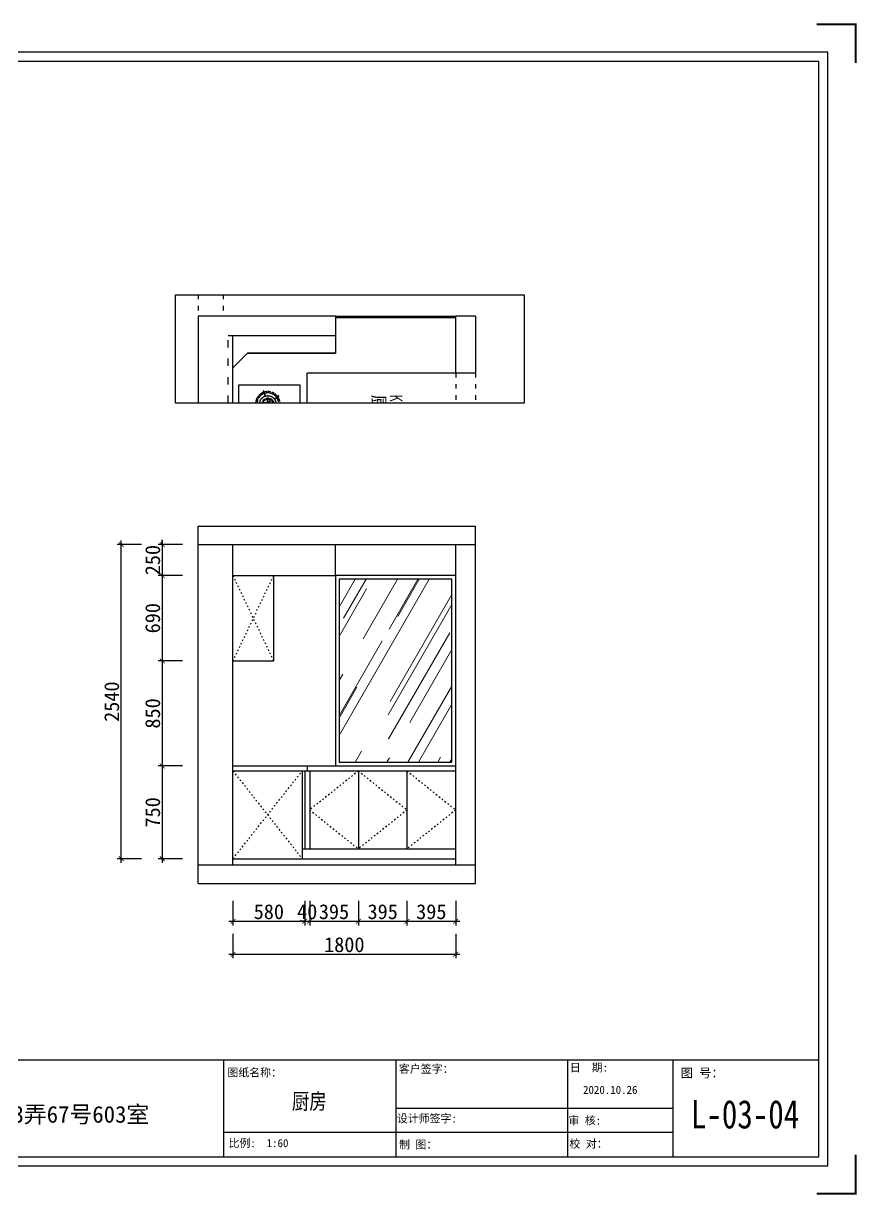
# Model space of a CAD drawing. Header units: millimetres. Extents: x -58733 to 427521, y -235734 to 553534.
# Drawn here: x 420787 to 427521, y -205710 to -196240 of the extents above; entities that cross this region are included whole.
import ezdxf
from ezdxf.xclip import XClip

# ---------------------------------------------------------------- set-up
doc = ezdxf.new("R2010")
doc.units = ezdxf.units.MM
doc.header["$XCLIPFRAME"] = 0
doc.linetypes.add('ACAD_ISO02W100', pattern=[15, 12, -3])
doc.linetypes.add('ACAD_ISO03W100', pattern=[30, 12, -18])
for name, color, linetype in [('00-墙体', 7, 'Continuous'), ('02-活动家具', 1, 'Continuous'), ('4平-文字', 7, 'Continuous'), ('4平-灶具', 7, 'Continuous'), ('ZL家具内框', 251, 'Continuous'), ('ZL家具外框', 1, 'Continuous'), ('图框', 251, 'Continuous'), ('目录文字', 8, 'Continuous'), ('门窗', 4, 'Continuous')]:
    doc.layers.add(name, color=color, linetype=linetype)
for name, color, linetype, lineweight in [('0－图框', 8, 'Continuous', 0), ('P★10 文字说明', 32, 'Continuous', 0), ('P－墙体', 255, 'Continuous', 15), ('墙体', 7, 'Continuous', 30)]:
    doc.layers.add(name, color=color, linetype=linetype, lineweight=lineweight)
doc.styles.add('-仿宋_GB2312', font='simsun.ttc', dxfattribs={"width": 0.8})
doc.styles.get("Standard").update_dxf_attribs({"font": 'simsun.ttc'})
doc.styles.add('YQ_DIM', font='SUPEROS.SHX', dxfattribs={"width": 0.8, "bigfont": 'HZDX.SHX'})
doc.styles.add('宋体', font='simsun.ttc', dxfattribs={"height": 120})
doc.styles.add('编号', font='ARCHSTYL.SHX', dxfattribs={"width": 0.8})
doc.styles.add('英文', font='simhei.ttf')
doc.styles.add('黑体', font='simhei.ttf')
doc.dimstyles.new('1', dxfattribs={"dimscale": 33, "dimtxt": 3, "dimasz": 1.2, "dimexe": 1, "dimexo": 1, "dimgap": 0.5, "dimtad": 1, "dimdec": 0, "dimrnd": 5, "dimdsep": 46, "dimtxsty": '宋体', "dimblk": 'ARCHTICK', "dimcen": 0.5, "dimdle": 1, "dimclrd": 251, "dimclre": 252, "dimclrt": 2, "dimadec": 0, "dimazin": 0, "dimtfac": 1, "dimtdec": 0, "dimtix": 1, "dimtmove": 2, "dimatfit": 3, "dimldrblk": 'DOT', "dimfxl": 5, "dimfxlon": 1, "dimlwd": -1, "dimlwe": -1, "dimarcsym": 0})

# ---------------------------------------------------------------- blocks, each defined once
blk = doc.blocks.new('A$C79D64CA1')
at = {"layer": '0－图框'}
blk.add_hatch(color=6, dxfattribs=at).paths.add_polyline_path([(378, 226.8), (283.5, 226.8), (283.5, 151.2), (94.5, 151.2), (94.5, 226.8), (0, 226.8), (189, 352.8)])
at = {"layer": '0－图框', "color": 6}
for p, q in [((189, 352.8), (0, 226.8)), ((378, 226.8), (189, 352.8)), ((94.5, 226.8), (0, 226.8)), ((378, 226.8), (283.5, 226.8))]:
    blk.add_line(p, q, dxfattribs=at)
blk.add_lwpolyline([(94.5, 226.8), (94.5, 151.2), (283.5, 151.2), (283.5, 226.8)], dxfattribs=at)
for points in [[(283.5, 119.7), (94.5, 119.7), (94.5, 69.3), (283.5, 69.3)], [(283.5, 37.8), (94.5, 37.8), (94.5, 0), (283.5, 0)]]:
    blk.add_lwpolyline(points, close=True, dxfattribs=at)
blk = doc.blocks.new('gsdfgfsdg')
at = {"layer": '0－图框', "color": 7, "xscale": -1, "rotation": 270}
blk.add_blockref('A$C79D64CA1', (-31077.4, -43831.1), dxfattribs=at)
at = {"layer": '0－图框', "color": 7, "insert": (-31177.8, -43655.7), "char_height": 125, "width": 1449.584, "attachment_point": 5, "rotation": 270}
blk.add_mtext('{\\fArial|b0|i0|c0|p32;Entrance}', dxfattribs=at)
blk = doc.blocks.new('G$CC743C0DE')
at = {"layer": '4平-灶具', "color": 1, "linetype": 'ACAD_ISO03W100'}
for centre, start, end in [((90, 320.8), 35.99932, 215.99932), ((217.3, 320.8), 323.99932, 143.99932), ((482.7, 320.8), 35.99932, 215.99932), ((610, 320.8), 323.99932, 143.99932), ((256.6, 199.7), 251.99932, 71.99932), ((443.4, 199.7), 107.99932, 287.99932), ((649.3, 199.7), 251.99932, 71.99932), ((153.7, 124.9), 179.99932, 359.99932), ((546.3, 124.9), 179.99932, 359.99932)]:
    blk.add_arc(centre, 1.65, start, end, dxfattribs=at)
at = {"layer": 'ZL家具内框', "linetype": 'ACAD_ISO02W100', "ltscale": 0.2}
for p, q in [((304.9, 423.7), (304.9, 426.7)), ((334.9, 395.2), (337.9, 395.2)), ((334.9, 392.2), (337.9, 392.2)), ((395.1, 423.7), (395.1, 426.7)), ((425.1, 395.2), (428.1, 395.2)), ((425.1, 392.2), (428.1, 392.2)), ((283.7, 372.4), (281.6, 370.3)), ((303.4, 363.7), (303.4, 360.7)), ((306.4, 363.7), (306.4, 360.7)), ((373.9, 372.4), (371.8, 370.3)), ((393.6, 363.7), (393.6, 360.7)), ((396.6, 363.7), (396.6, 360.7))]:
    blk.add_line(p, q, dxfattribs=at)
for centre, radius in [((153.7, 233.2), 47.3), ((153.7, 233.2), 38.5), ((153.7, 233.2), 16.5), ((546.3, 233.2), 47.3), ((546.3, 233.2), 38.5), ((546.3, 233.2), 16.5)]:
    blk.add_circle(centre, radius, dxfattribs=at)
for centre, radius, start, end in [((304.9, 393.7), 33, 2.60458, 89.99932), ((304.9, 393.7), 30, 2.86531, 89.99932), ((304.9, 393.7), 30, 272.86531, 357.13334), ((304.9, 393.7), 33, 272.60458, 357.39407), ((395.1, 393.7), 33, 2.60458, 89.99932), ((395.1, 393.7), 30, 2.86531, 89.99932), ((395.1, 393.7), 30, 272.86531, 357.13334), ((395.1, 393.7), 33, 272.60458, 357.39407), ((153.7, 233.2), 99, 126.9543, 197.04435), ((153.7, 233.2), 88, 127.07368, 196.92497), ((153.7, 233.2), 99, 54.9543, 125.04435), ((153.7, 233.2), 88, 55.07368, 124.92497), ((153.7, 233.2), 88, 343.07368, 52.92497), ((153.7, 233.2), 99, 342.9543, 53.04435), ((304.9, 393.7), 33, 224.99932, 267.39407), ((304.9, 393.7), 30, 224.99932, 267.13334), ((395.1, 393.7), 33, 224.99932, 267.39407), ((395.1, 393.7), 30, 224.99932, 267.13334), ((546.3, 233.2), 99, 126.9543, 197.04435), ((546.3, 233.2), 88, 127.07368, 196.92497), ((546.3, 233.2), 99, 54.9543, 125.04435), ((546.3, 233.2), 88, 55.07368, 124.92497), ((546.3, 233.2), 88, 343.07368, 52.92497), ((546.3, 233.2), 99, 342.9543, 53.04435), ((153.7, 233.2), 99, 198.9543, 269.04435), ((153.7, 233.2), 88, 199.07368, 268.92497), ((153.7, 233.2), 33, 146.47349, 179.99932), ((126.2, 233.2), 5.5, 179.99932, 359.99932), ((130.7, 248.3), 5.5, 326.47349, 146.47349), ((153.7, 233.2), 22, 146.47349, 179.99932), ((152, 205.7), 5.5, 86.47349, 266.47349), ((153.7, 233.2), 33, 266.47349, 299.99932), ((153.7, 233.2), 22, 266.47349, 299.99932), ((153.7, 233.2), 88, 271.07368, 340.92497), ((153.7, 233.2), 99, 270.9543, 341.04435), ((167.4, 257), 5.5, 59.99932, 239.99932), ((153.7, 233.2), 22, 26.47349, 59.99932), ((167.4, 209.3), 5.5, 299.99932, 119.99932), ((153.7, 233.2), 33, 26.47349, 59.99932), ((178.3, 245.4), 5.5, 206.47349, 26.47349), ((546.3, 233.2), 99, 198.9543, 269.04435), ((546.3, 233.2), 88, 199.07368, 268.92497), ((546.3, 233.2), 33, 146.47349, 179.99932), ((518.8, 233.2), 5.5, 179.99932, 359.99932), ((523.4, 248.3), 5.5, 326.47349, 146.47349), ((546.3, 233.2), 22, 146.47349, 179.99932), ((544.6, 205.7), 5.5, 86.47349, 266.47349), ((546.3, 233.2), 33, 266.47349, 299.99932), ((546.3, 233.2), 22, 266.47349, 299.99932), ((546.3, 233.2), 88, 271.07368, 340.92497), ((546.3, 233.2), 99, 270.9543, 341.04435), ((560.1, 257), 5.5, 59.99932, 239.99932), ((546.3, 233.2), 22, 26.47349, 59.99932), ((560.1, 209.3), 5.5, 299.99932, 119.99932), ((546.3, 233.2), 33, 26.47349, 59.99932), ((570.9, 245.4), 5.5, 206.47349, 26.47349)]:
    blk.add_arc(centre, radius, start, end, dxfattribs=at)
at = {"layer": 'ZL家具外框'}
for p, q in [((301.9, 376.4), (301.9, 410.9)), ((307.9, 376.4), (307.9, 410.9)), ((392.1, 376.4), (392.1, 410.9)), ((398.1, 376.4), (398.1, 410.9)), ((112.6, 286.9), (88.7, 319.8)), ((115.2, 288.9), (91.4, 321.7)), ((192.1, 288.9), (216, 321.7)), ((194.8, 286.9), (218.6, 319.8)), ((505.2, 286.9), (481.4, 319.8)), ((507.9, 288.9), (484, 321.7)), ((584.8, 288.9), (608.6, 321.7)), ((587.4, 286.9), (611.3, 319.8)), ((88.8, 213.8), (50.2, 201.3)), ((89.8, 210.7), (51.2, 198.1)), ((217.5, 210.7), (256.1, 198.1)), ((218.5, 213.8), (257.2, 201.3)), ((481.5, 213.8), (442.8, 201.3)), ((482.5, 210.7), (443.9, 198.1)), ((610.2, 210.7), (648.8, 198.1)), ((611.2, 213.8), (649.8, 201.3)), ((152, 165.5), (152, 124.9)), ((155.3, 165.5), (155.3, 124.9)), ((544.7, 165.5), (544.7, 124.9)), ((548, 165.5), (548, 124.9))]:
    blk.add_line(p, q, dxfattribs=at)
blk.add_lwpolyline([(0, 491.7), (700, 491.7), (700, 0), (0, 0)], close=True, dxfattribs=at)
for centre, radius in [((304.9, 393.7), 20), ((395.1, 393.7), 20), ((153.7, 233.2), 66), ((546.3, 233.2), 66)]:
    blk.add_circle(centre, radius, dxfattribs=at)
for centre, radius, start, end in [((304.9, 393.7), 18, 99.59339, 260.40526), ((304.9, 410.6), 3.01, 355.12371, 184.87494), ((304.9, 393.7), 18, 279.59339, 80.40526), ((395.1, 393.7), 18, 99.59339, 260.40526), ((395.1, 410.6), 3.01, 355.12371, 184.87494), ((395.1, 393.7), 18, 279.59339, 80.40526), ((113.9, 287.9), 1.65, 215.99932, 35.99932), ((193.4, 287.9), 1.65, 143.99932, 323.99932), ((304.9, 376.7), 3.01, 175.12371, 4.87494), ((395.1, 376.7), 3.01, 175.12371, 4.87494), ((506.6, 287.9), 1.65, 215.99932, 35.99932), ((586.1, 287.9), 1.65, 143.99932, 323.99932), ((50.7, 199.7), 1.65, 107.99932, 287.99932), ((89.3, 212.2), 1.65, 287.99932, 107.99932), ((218, 212.2), 1.65, 71.99932, 251.99932), ((482, 212.2), 1.65, 287.99932, 107.99932), ((610.7, 212.2), 1.65, 71.99932, 251.99932), ((153.7, 165.5), 1.65, 359.99932, 179.99932), ((546.3, 165.5), 1.65, 359.99932, 179.99932)]:
    blk.add_arc(centre, radius, start, end, dxfattribs=at)
blk = doc.blocks.new('家具布置图')
for p, q in [((166684.7, -199600.6), (167144.7, -199600.6)), ((166684.7, -199600.6), (166684.7, -199760.6)), ((167144.7, -199600.6), (167144.7, -199760.6)), ((167144.7, -199760.6), (166684.7, -199760.6)), ((166684.7, -200733), (166684.7, -201840.6)), ((166684.7, -200733), (166984.7, -200733)), ((166844.7, -200733), (166844.7, -201560.6)), ((166984.7, -200733), (166984.7, -201443)), ((166984.7, -201443), (166984.7, -200733)), ((166984.7, -201443), (167102.3, -201560.6)), ((168634.7, -201560.6), (166844.7, -201560.6)), ((168634.7, -201560.6), (167102.3, -201560.6)), ((166684.7, -201840.6), (168914.7, -201840.6))]:
    blk.add_line(p, q)
at = {"layer": '00-墙体', "color": 8, "linetype": 'ACAD_ISO03W100', "ltscale": 5}
for p in [(166844.7, -201560.6), (168634.7, -201600.6)]:
    blk.add_line(p, (166844.7, -201600.6), dxfattribs=at)
at = {"layer": '02-活动家具', "color": 8, "linetype": 'ACAD_ISO03W100', "ltscale": 3}
for p, q in [((167144.7, -199600.6), (168634.7, -199600.6)), ((167144.7, -199760.6), (168634.7, -199760.6)), ((165754.7, -201640.6), (166684.7, -201640.6)), ((165754.7, -201840.6), (166684.7, -201840.6))]:
    blk.add_line(p, q, dxfattribs=at)
at = {"layer": '02-活动家具'}
for p, q in [((166684.7, -200733), (166684.7, -199760.6)), ((166694.7, -200733), (166694.7, -199760.6)), ((167144.7, -199760.6), (167144.7, -200960.6)), ((168034.7, -200960.6), (167144.7, -200960.6))]:
    blk.add_line(p, q, dxfattribs=at)
at = {"layer": '4平-文字', "color": 0}
blk.add_blockref('G$CC743C0DE', (167239.7, -201512.3), dxfattribs=at)
at = {"layer": 'P－墙体', "rotation": 90}
blk.add_blockref('gsdfgfsdg', (122554.5, -171214.5), dxfattribs=at)
at = {"layer": 'P★10 文字说明', "insert": (167319.9, -200188.5), "char_height": 105, "attachment_point": 1, "line_spacing_factor": 0.8, "style": '编号'}
blk.add_mtext('KITCHEN\\P{\\Fￎￄￗￖ;\\W1.0000;厨房}', dxfattribs=at)
blk = doc.blocks.new('图框1比60')
h = blk.add_hatch(color=8)
edge = h.paths.add_edge_path()
edge.add_ellipse((163710, 45505), major_axis=(-0.2, 29.4), ratio=1, start_angle=269.6878, end_angle=449.6878)
edge.add_ellipse((163710, 45505), major_axis=(-0.2, 29.4), ratio=1, start_angle=89.5622, end_angle=269.5622)
edge = h.paths.add_edge_path(flags=16)
edge.add_ellipse((163710, 45505), major_axis=(0, 24.9), ratio=1, start_angle=269.966, end_angle=449.966)
edge.add_ellipse((163710, 45505), major_axis=(0, 24.9), ratio=1, start_angle=89.8872, end_angle=269.8872)
h = blk.add_hatch(color=8)
h.paths.add_polyline_path([(162213, 45056), (162434, 45236), (162401, 45277), (162213, 45124), (162025, 45277), (161992, 45236)])
h.paths.add_polyline_path([(162213, 44882), (162401, 44729), (162434, 44770), (162213, 44950), (161992, 44770), (162025, 44729)])
h = blk.add_hatch(color=8)
h.paths.add_polyline_path([(162044, 45193), (161992, 45236), (161992, 44770), (162044, 44813)])
h.paths.add_polyline_path([(162434, 45236), (162381, 45193), (162381, 44813), (162434, 44770)])
blk.add_hatch(color=8).paths.add_polyline_path([(162610, 45245), (162610, 45227), (166263, 45227), (166263, 45245)])
at = {"layer": '目录文字'}
h = blk.add_hatch(color=8, dxfattribs=at)
edge = h.paths.add_edge_path()
edge.add_ellipse((163710, 45505), major_axis=(-0.2, 29.4), ratio=1, start_angle=89.5622, end_angle=269.5622)
edge.add_ellipse((163710, 45505), major_axis=(-0.2, 29.4), ratio=1, start_angle=269.6621, end_angle=449.6621)
edge = h.paths.add_edge_path(flags=16)
edge.add_ellipse((163710, 45505), major_axis=(0, 24.9), ratio=1, start_angle=90.0288, end_angle=270.0288, ccw=False)
edge.add_ellipse((163710, 45505), major_axis=(0, 24.9), ratio=1, start_angle=-89.8872, end_angle=90.1128, ccw=False)
h.paths.add_polyline_path([(163689, 45539), (163733, 45539), (163733, 45472), (163689, 45472)], flags=9)
at = {"color": 8}
for p, q in [((176692, 45797), (176692, 44297)), ((161992, 45236), (162025, 45277)), ((161992, 45236), (161992, 44770)), ((161992, 45236), (162213, 45056)), ((162025, 45277), (162213, 45124)), ((162044, 45193), (162044, 44813)), ((162213, 45124), (162401, 45277)), ((162213, 45056), (162434, 45236)), ((162381, 45193), (162381, 44813)), ((162401, 45277), (162434, 45236)), ((162434, 45236), (162434, 44770)), ((166263, 45245), (162610, 45245)), ((166263, 45227), (162610, 45227)), ((166263, 45227), (166263, 45245)), ((161992, 44770), (162213, 44950)), ((162213, 44950), (162434, 44770)), ((161992, 44770), (162025, 44729)), ((162025, 44729), (162213, 44882)), ((162213, 44882), (162401, 44729)), ((162401, 44729), (162434, 44770))]:
    blk.add_line(p, q, dxfattribs=at)
blk.add_ellipse((163710, 45505, 0), major_axis=(0.1, 29.4), ratio=1, start_param=1.575118209033049, end_param=7.858303516212636, dxfattribs=at)
at = {"layer": '图框', "color": 121}
for p, q in [((161670, 61389), (161670, 44157)), ((186038, 61389), (161670, 61389)), ((186038, 44157), (186038, 61389)), ((161670, 44157), (186038, 44157))]:
    blk.add_line(p, q, dxfattribs=at)
at = {"layer": '图框', "color": 8}
for p, q in [((161809, 61249), (161809, 44297)), ((161809, 61249), (161809, 45797)), ((161809, 61249), (185898, 61249)), ((185898, 44297), (185898, 61249)), ((185898, 45797), (185898, 61249)), ((161809, 45797), (185898, 45797)), ((161809, 45797), (185898, 45797)), ((166465, 45797), (166465, 44297)), ((167511, 45797), (167511, 45305)), ((170675, 45797), (170675, 44297)), ((176692, 45797), (176692, 44297)), ((179360, 44297), (179360, 45797)), ((182010, 45797), (182010, 44297)), ((183644, 44297), (183644, 45797)), ((170675, 45305), (166465, 45305)), ((182010, 45047), (179360, 45047)), ((183644, 45047), (182010, 45047)), ((179360, 44672), (176692, 44672)), ((182010, 44672), (179360, 44672)), ((183644, 44672), (182010, 44672)), ((161809, 44297), (185898, 44297))]:
    blk.add_line(p, q, dxfattribs=at)
at = {"layer": '图框', "color": 121, "const_width": 28.3}
for points in [[(161841, 61818), (161241, 61818), (161241, 61217)], [(185866, 61818), (186467, 61818), (186467, 61217)], [(161841, 43728), (161241, 43728), (161241, 44329)], [(185866, 43728), (186467, 43728), (186467, 44329)]]:
    blk.add_lwpolyline(points, dxfattribs=at)
at = {"layer": '目录文字', "color": 8}
blk.add_line((162610, 45245), (162610, 45227), dxfattribs=at)
blk.add_ellipse((163710, 45505, 0), major_axis=(0.4, 24.9), ratio=1, start_param=1.571448490114663, end_param=7.854633797294249, dxfattribs=at)
for s, height, style, width, p in [('资质证书', 123.8, '宋体', 0.999898, (166569, 45595)), ('图纸名称：', 123.3, '黑体', 0.999898, (176753, 45540)), ('客户签字：', 123.8, '宋体', 0.999898, (179405, 45596)), ('日  期:', 123.8, '宋体', 0.999898, (182048, 45618)), ('图 号：', 139.1, '宋体', 0.999898, (183761, 45526)), ('易路I荣昕', 164.1, '黑体', 0.999898, (162621, 45292)), ('R', 44.9, 'YQ_DIM', 0.8, (163698, 45483, 0)), ('编    号：', 123.8, '宋体', 0.999898, (166569, 45359)), ('项目名称:', 123.3, '黑体', 0.999898, (170866, 45468)), ('SHANGHAI RONGXIN JIANZHU ZHUANGSHI SHEJI GONGCHENG CO.,LTD', 61.54, '英文', 0.999898, (163713, 45273)), ('2020.10.26', 123.8, '宋体', 0.999898, (182251, 45272)), ('ADD：沪太路2899弄36号', 111.72, '英文', 0.999898, (162644, 45007)), ('1. 本设计之知识产权属上海易路荣昕建筑装饰设计工', 92.51, '黑体', 0.999898, (167491, 45076)), ('台儿庄路363弄67号603室', 258.72, '宋体', 0.999898, (171666, 44826)), ('TEL:56775390', 111.72, '英文', 0.999898, (162641, 44867)), ('www.w5258.com', 111.72, '英文', 0.999898, (163695, 44867)), ('程有限公司任何复印或使用，均需获得书面授权。', 92.51, '黑体', 0.999898, (167498, 44904)), ('设计师签字:', 123.8, '宋体', 0.999898, (179372, 44829)), ('审 核:', 123.8, '宋体', 0.999898, (182025, 44798)), ('FAX:66301538', 111.72, '英文', 0.999898, (162642, 44721)), ('root@w5258.com rxw5258@yahoo.com.cn', 111.72, '英文', 0.999898, (163600, 44737)), ('备    注：', 123.8, '宋体', 0.999898, (166569, 44788)), ('2. 切勿以此度量此图，一切应依图内数字所示为准。', 92.51, '黑体', 0.999898, (167500, 44693)), ('比例:  1:60', 123.8, '宋体', 0.999898, (176769, 44448)), ('校 对：', 123.8, '宋体', 0.999898, (182041, 44438)), ('3. 所有在图纸上表示的尺寸,须在现场复核和修正。', 92.51, '黑体', 0.999898, (167500, 44438)), ('制 图：', 123.8, '宋体', 0.999898, (179407, 44425))]:
    blk.add_text(s, height=height, dxfattribs=dict(at, style=style, width=width)).set_placement(p)
at = {"layer": '目录文字', "width": 1}
blk.add_text('JZ-3101080001', height=157.18, dxfattribs=at).set_placement((167687, 45465))
blk = doc.blocks.new('_ArchTick')
at = {"color": 0, "linetype": 'ByBlock', "const_width": 0.15}
blk.add_lwpolyline([(-0.5, -0.5), (0.5, 0.5)], dxfattribs=at)
blk = doc.blocks.new('*D1356')
at = {"color": 252}
for p, q in [((422074, -200454.5), (421876, -200454.5)), ((422074, -200704.5), (421876, -200704.5))]:
    blk.add_line(p, q, dxfattribs=at)
at = {"color": 251}
for p, q in [((421909, -200454.5), (421909, -200414.9)), ((421909, -200421.5), (421909, -200737.5)), ((421909, -200704.5), (421909, -200744.1))]:
    blk.add_line(p, q, dxfattribs=at)
at = {"layer": 'Defpoints', "color": 0}
for p in [(422480.7, -200454.5), (421909, -200704.5), (422480.7, -200704.5)]:
    blk.add_point(p, dxfattribs=at)
at = {"color": 251, "linetype": 'ByBlock', "xscale": 39.6, "yscale": 39.6, "zscale": 39.6}
for p, rotation in [((421909, -200454.5), 270), ((421909, -200704.5), 90)]:
    blk.add_blockref('_ArchTick', p, dxfattribs=dict(at, rotation=rotation))
at = {"color": 2, "insert": (421832.5, -200579.5), "char_height": 120, "attachment_point": 5, "rotation": 90, "style": '宋体'}
blk.add_mtext('250', dxfattribs=at)
blk = doc.blocks.new('_Dot')
at = {"color": 0, "linetype": 'ByBlock', "lineweight": -2}
blk.add_line((-0.5, 0), (-1, 0), dxfattribs=at)
at = {"color": 0, "linetype": 'ByBlock', "const_width": 0.5}
blk.add_lwpolyline([(-0.25, 0, 1), (0.25, 0, 1)], format="xyb", close=True, dxfattribs=at)
blk = doc.blocks.new('*D1357')
at = {"color": 251}
blk.add_line((421909, -200671.5), (421909, -201427.5), dxfattribs=at)
at = {"color": 252}
for p, q in [((422074, -200704.5), (421876, -200704.5)), ((422074, -201394.5), (421876, -201394.5))]:
    blk.add_line(p, q, dxfattribs=at)
at = {"layer": 'Defpoints', "color": 0}
for p in [(422480.7, -200704.5), (421909, -201394.5), (422480.7, -201394.5)]:
    blk.add_point(p, dxfattribs=at)
at = {"color": 251, "linetype": 'ByBlock', "xscale": 39.6, "yscale": 39.6, "zscale": 39.6}
for p, rotation in [((421909, -200704.5), 90), ((421909, -201394.5), 270)]:
    blk.add_blockref('_ArchTick', p, dxfattribs=dict(at, rotation=rotation))
at = {"color": 2, "insert": (421832.5, -201049.5), "char_height": 120, "attachment_point": 5, "rotation": 90, "style": '宋体'}
blk.add_mtext('690', dxfattribs=at)
blk = doc.blocks.new('*D1358')
at = {"color": 252}
for p, q in [((422074, -201394.5), (421876, -201394.5)), ((422074, -202244.5), (421876, -202244.5))]:
    blk.add_line(p, q, dxfattribs=at)
at = {"color": 251}
blk.add_line((421909, -201361.5), (421909, -202277.5), dxfattribs=at)
at = {"layer": 'Defpoints', "color": 0}
for p in [(422480.7, -201394.5), (421909, -202244.5), (422480.7, -202244.5)]:
    blk.add_point(p, dxfattribs=at)
at = {"color": 251, "linetype": 'ByBlock', "xscale": 39.6, "yscale": 39.6, "zscale": 39.6}
for p, rotation in [((421909, -201394.5), 90), ((421909, -202244.5), 270)]:
    blk.add_blockref('_ArchTick', p, dxfattribs=dict(at, rotation=rotation))
at = {"color": 2, "insert": (421832.5, -201819.5), "char_height": 120, "attachment_point": 5, "rotation": 90, "style": '宋体'}
blk.add_mtext('850', dxfattribs=at)
blk = doc.blocks.new('*D1359')
at = {"color": 252}
for p, q in [((422074, -202244.5), (421876, -202244.5)), ((422074, -202994.5), (421876, -202994.5))]:
    blk.add_line(p, q, dxfattribs=at)
at = {"color": 251}
blk.add_line((421909, -202211.5), (421909, -203027.5), dxfattribs=at)
at = {"layer": 'Defpoints', "color": 0}
for p in [(422480.7, -202244.5), (421909, -202994.5), (422480.7, -202994.5)]:
    blk.add_point(p, dxfattribs=at)
at = {"color": 251, "linetype": 'ByBlock', "xscale": 39.6, "yscale": 39.6, "zscale": 39.6}
for p, rotation in [((421909, -202244.5), 90), ((421909, -202994.5), 270)]:
    blk.add_blockref('_ArchTick', p, dxfattribs=dict(at, rotation=rotation))
at = {"color": 2, "insert": (421832.5, -202619.5), "char_height": 120, "attachment_point": 5, "rotation": 90, "style": '宋体'}
blk.add_mtext('750', dxfattribs=at)
blk = doc.blocks.new('*D1360')
at = {"color": 252}
for p, q in [((421742.7, -200454.5), (421544.7, -200454.5)), ((421742.7, -202994.5), (421544.7, -202994.5))]:
    blk.add_line(p, q, dxfattribs=at)
at = {"color": 251}
blk.add_line((421577.7, -203027.5), (421577.7, -200421.5), dxfattribs=at)
at = {"layer": 'Defpoints', "color": 0}
for p in [(421577.7, -200454.5), (422480.7, -200454.5), (422480.7, -202994.5)]:
    blk.add_point(p, dxfattribs=at)
at = {"color": 251, "linetype": 'ByBlock', "xscale": 39.6, "yscale": 39.6, "zscale": 39.6}
for p, rotation in [((421577.7, -200454.5), 90), ((421577.7, -202994.5), 270)]:
    blk.add_blockref('_ArchTick', p, dxfattribs=dict(at, rotation=rotation))
at = {"color": 2, "insert": (421501.2, -201724.5), "char_height": 120, "attachment_point": 5, "rotation": 90, "style": '宋体'}
blk.add_mtext('2540', dxfattribs=at)
blk = doc.blocks.new('*D1361')
at = {"color": 252}
for p, q in [((422480.7, -203335.1), (422480.7, -203533.1)), ((423060.7, -203335.1), (423060.7, -203533.1))]:
    blk.add_line(p, q, dxfattribs=at)
at = {"color": 251}
blk.add_line((422447.7, -203500.1), (423093.7, -203500.1), dxfattribs=at)
at = {"layer": 'Defpoints', "color": 0}
for p in [(423060.7, -202914.5), (422480.7, -202994.5), (423060.7, -203500.1)]:
    blk.add_point(p, dxfattribs=at)
at = {"color": 251, "linetype": 'ByBlock', "xscale": 39.6, "yscale": 39.6, "zscale": 39.6, "rotation": 180}
blk.add_blockref('_ArchTick', (422480.7, -203500.1), dxfattribs=at)
at = {"color": 251, "linetype": 'ByBlock', "xscale": 39.6, "yscale": 39.6, "zscale": 39.6}
blk.add_blockref('_ArchTick', (423060.7, -203500.1), dxfattribs=at)
at = {"color": 2, "insert": (422770.7, -203423.6), "char_height": 120, "attachment_point": 5, "style": '宋体'}
blk.add_mtext('580', dxfattribs=at)
blk = doc.blocks.new('*D1362')
at = {"color": 252}
for p, q in [((423060.7, -203335.1), (423060.7, -203533.1)), ((423100.7, -203335.1), (423100.7, -203533.1))]:
    blk.add_line(p, q, dxfattribs=at)
at = {"color": 251}
for p, q in [((423060.7, -203500.1), (423021.1, -203500.1)), ((423027.7, -203500.1), (423133.7, -203500.1)), ((423100.7, -203500.1), (423140.3, -203500.1))]:
    blk.add_line(p, q, dxfattribs=at)
at = {"layer": 'Defpoints', "color": 0}
for p in [(423060.7, -202914.5), (423100.7, -202914.5), (423100.7, -203500.1)]:
    blk.add_point(p, dxfattribs=at)
at = {"color": 251, "linetype": 'ByBlock', "xscale": 39.6, "yscale": 39.6, "zscale": 39.6}
blk.add_blockref('_ArchTick', (423060.7, -203500.1), dxfattribs=at)
at = {"color": 251, "linetype": 'ByBlock', "xscale": 39.6, "yscale": 39.6, "zscale": 39.6, "rotation": 180}
blk.add_blockref('_ArchTick', (423100.7, -203500.1), dxfattribs=at)
at = {"color": 2, "insert": (423080.7, -203423.6), "char_height": 120, "attachment_point": 5, "style": '宋体'}
blk.add_mtext('40', dxfattribs=at)
blk = doc.blocks.new('*D1363')
at = {"color": 252}
for p, q in [((423100.7, -203335.1), (423100.7, -203533.1)), ((423494, -203335.1), (423494, -203533.1))]:
    blk.add_line(p, q, dxfattribs=at)
at = {"color": 251}
blk.add_line((423067.7, -203500.1), (423527, -203500.1), dxfattribs=at)
at = {"layer": 'Defpoints', "color": 0}
for p in [(423494, -202840.2), (423100.7, -202914.5), (423494, -203500.1)]:
    blk.add_point(p, dxfattribs=at)
at = {"color": 251, "linetype": 'ByBlock', "xscale": 39.6, "yscale": 39.6, "zscale": 39.6, "rotation": 180}
blk.add_blockref('_ArchTick', (423100.7, -203500.1), dxfattribs=at)
at = {"color": 251, "linetype": 'ByBlock', "xscale": 39.6, "yscale": 39.6, "zscale": 39.6}
blk.add_blockref('_ArchTick', (423494, -203500.1), dxfattribs=at)
at = {"color": 2, "insert": (423297.3, -203423.6), "char_height": 120, "attachment_point": 5, "style": '宋体'}
blk.add_mtext('395', dxfattribs=at)
blk = doc.blocks.new('*D1364')
at = {"color": 252}
for p, q in [((423494, -203335.1), (423494, -203533.1)), ((423887.3, -203335.1), (423887.3, -203533.1))]:
    blk.add_line(p, q, dxfattribs=at)
at = {"color": 251}
blk.add_line((423461, -203500.1), (423920.3, -203500.1), dxfattribs=at)
at = {"layer": 'Defpoints', "color": 0}
for p in [(423494, -202840.2), (423887.3, -202814.5), (423887.3, -203500.1)]:
    blk.add_point(p, dxfattribs=at)
at = {"color": 251, "linetype": 'ByBlock', "xscale": 39.6, "yscale": 39.6, "zscale": 39.6, "rotation": 180}
blk.add_blockref('_ArchTick', (423494, -203500.1), dxfattribs=at)
at = {"color": 251, "linetype": 'ByBlock', "xscale": 39.6, "yscale": 39.6, "zscale": 39.6}
blk.add_blockref('_ArchTick', (423887.3, -203500.1), dxfattribs=at)
at = {"color": 2, "insert": (423690.7, -203423.6), "char_height": 120, "attachment_point": 5, "style": '宋体'}
blk.add_mtext('395', dxfattribs=at)
blk = doc.blocks.new('*D1365')
at = {"color": 252}
for p, q in [((423887.3, -203335.1), (423887.3, -203533.1)), ((424280.7, -203335.1), (424280.7, -203533.1))]:
    blk.add_line(p, q, dxfattribs=at)
at = {"color": 251}
blk.add_line((423854.3, -203500.1), (424313.7, -203500.1), dxfattribs=at)
at = {"layer": 'Defpoints', "color": 0}
for p in [(423887.3, -202814.5), (424280.7, -202814.5), (424280.7, -203500.1)]:
    blk.add_point(p, dxfattribs=at)
at = {"color": 251, "linetype": 'ByBlock', "xscale": 39.6, "yscale": 39.6, "zscale": 39.6, "rotation": 180}
blk.add_blockref('_ArchTick', (423887.3, -203500.1), dxfattribs=at)
at = {"color": 251, "linetype": 'ByBlock', "xscale": 39.6, "yscale": 39.6, "zscale": 39.6}
blk.add_blockref('_ArchTick', (424280.7, -203500.1), dxfattribs=at)
at = {"color": 2, "insert": (424084, -203423.6), "char_height": 120, "attachment_point": 5, "style": '宋体'}
blk.add_mtext('395', dxfattribs=at)
blk = doc.blocks.new('*D1366')
at = {"color": 252}
for p, q in [((422480.7, -203601.7), (422480.7, -203799.7)), ((424280.7, -203601.7), (424280.7, -203799.7))]:
    blk.add_line(p, q, dxfattribs=at)
at = {"color": 251}
blk.add_line((422447.7, -203766.7), (424313.7, -203766.7), dxfattribs=at)
at = {"layer": 'Defpoints', "color": 0}
for p in [(422480.7, -202888.1), (424280.7, -202888.1), (424280.7, -203766.7)]:
    blk.add_point(p, dxfattribs=at)
at = {"color": 251, "linetype": 'ByBlock', "xscale": 39.6, "yscale": 39.6, "zscale": 39.6, "rotation": 180}
blk.add_blockref('_ArchTick', (422480.7, -203766.7), dxfattribs=at)
at = {"color": 251, "linetype": 'ByBlock', "xscale": 39.6, "yscale": 39.6, "zscale": 39.6}
blk.add_blockref('_ArchTick', (424280.7, -203766.7), dxfattribs=at)
at = {"color": 2, "insert": (423380.7, -203690.2), "char_height": 120, "attachment_point": 5, "style": '宋体'}
blk.add_mtext('1800', dxfattribs=at)

msp = doc.modelspace()

# ---------------------------------------------------------------- hatches: boundary and pattern name
at = {"layer": '门窗', "lineweight": 5, "ltscale": 0.8}
h = msp.add_hatch(dxfattribs=at)
h.set_pattern_fill('AR-RROOF', color=251, scale=13, angle=60, style=0)
h.set_pattern_definition([(60, (404248.34, -183411.26), (77.2584, 794.2155), [4953, -660.4, 1651, -330.2]), (60, (404324.94, -182948.4), (-545.429, -66.3786), [990.6, -108.966, 1981.2, -247.65]), (60, (404087.82, -183127.95), (666.9257, 1597.6173), [2641.6, -462.28, 1320.8, -330.2])])
h.paths.add_polyline_path([(424250.7, -200734.8), (423338.2, -200734.8), (423338.2, -201394.5), (423338.2, -202214.5), (424250.7, -202214.5)])

# ---------------------------------------------------------------- linework, layer by layer
for p, q in [((422200.7, -203194.5), (422200.7, -200304.5)), ((422200.7, -200304.5), (424440.7, -200304.5)), ((424440.7, -203194.5), (424440.7, -200304.5)), ((422200.7, -200454.5), (424440.7, -200454.5)), ((422480.7, -203044.5), (422480.7, -200454.5)), ((423308.2, -200704.5), (423308.2, -200454.5)), ((424280.7, -203044.5), (424280.7, -200454.5)), ((422200.7, -203044.5), (424440.7, -203044.5)), ((422480.7, -202994.5), (424280.7, -202994.5)), ((422200.7, -203194.5), (424440.7, -203194.5))]:
    msp.add_line(p, q)
at = {"color": 1}
for p, q in [((422480.7, -200704.5), (422810.7, -200704.5)), ((422810.7, -201394.5), (422810.7, -200704.5)), ((422810.7, -200704.5), (423308.2, -200704.5)), ((422480.7, -201394.5), (422810.7, -201394.5)), ((422480.7, -202244.5), (424280.7, -202244.5)), ((422480.7, -202284.5), (424280.7, -202284.5)), ((423040.7, -202284.5), (423040.7, -202994.5)), ((423060.7, -202284.5), (423060.7, -202914.5)), ((423080.7, -202244.5), (423080.7, -202284.5)), ((423100.7, -202284.5), (423100.7, -202914.5)), ((423494, -202284.5), (423494, -202914.5)), ((423887.3, -202284.5), (423887.3, -202914.5)), ((423040.7, -202914.5), (424280.7, -202914.5))]:
    msp.add_line(p, q, dxfattribs=at)
at = {"color": 8, "linetype": 'ACAD_ISO03W100'}
for p, q in [((422810.7, -201394.5), (422480.7, -200704.5)), ((422480.7, -201394.5), (422810.7, -200704.5)), ((422480.7, -202284.5), (423040.7, -202994.5)), ((422480.7, -202994.5), (423040.7, -202284.5))]:
    msp.add_line(p, q, dxfattribs=at)
msp.add_lwpolyline([(424834.8, -198434.6), (424834.8, -199309.8), (422017.5, -199309.8), (422017.5, -198434.6)], close=True)
at = {"color": 5}
for points in [[(424280.7, -200704.5), (423308.2, -200704.5), (423308.2, -200704.5), (423308.2, -201394.5), (423308.2, -202244.5), (424280.7, -202244.5)], [(424250.7, -200734.8), (423338.2, -200734.8), (423338.2, -201394.5), (423338.2, -202214.5), (424250.7, -202214.5)]]:
    msp.add_lwpolyline(points, close=True, dxfattribs=at)
at = {"color": 8, "linetype": 'ACAD_ISO03W100'}
for points in [[(423494, -202284.5), (423100.7, -202599.5), (423494, -202914.5)], [(423494, -202284.5), (423887.3, -202599.5), (423494, -202914.5)], [(423887.3, -202284.5), (424280.7, -202599.5), (423887.3, -202914.5)]]:
    msp.add_lwpolyline(points, dxfattribs=at)

# ---------------------------------------------------------------- block references
at = {"color": 4}
ref = msp.add_blockref('家具布置图', (624041.3, -31922.5), dxfattribs=dict(at, rotation=270))
XClip(ref).set_block_clipping_path([(166512.0618476948, -202023.7132420188), (167387.319138992, -199206.4092382252)])
at = {"layer": '墙体', "color": 0, "xscale": 0.5227190518189174, "yscale": 0.5227190518189174, "zscale": 0.5227190518189174}
msp.add_blockref('图框1比60', (330044, -228560.5), dxfattribs=at)

# ---------------------------------------------------------------- texts
at = {"layer": '目录文字', "insert": (422957.1, -204891.2), "char_height": 128.83, "width": 1676.603, "attachment_point": 1, "style": '-仿宋_GB2312'}
msp.add_mtext('厨房', dxfattribs=at)
at = {"layer": '目录文字', "insert": (426181.8, -204945.5), "char_height": 230, "attachment_point": 1, "style": '-仿宋_GB2312'}
msp.add_mtext('{\\fNSimSun|b0|i0|c134|p49;L-03-04}', dxfattribs=at)

# ---------------------------------------------------------------- dimensions: what is measured, and where the dimension line sits
at = {"color": 140}
for base, p1, p2, picture, middle in [((421577.7, -200454.5), (422480.7, -202994.5), (422480.7, -200454.5), '*D1360', (421501.2, -201724.5)), ((421909, -200704.5), (422480.7, -200454.5), (422480.7, -200704.5), '*D1356', (421832.5, -200579.5)), ((421909, -201394.5), (422480.7, -200704.5), (422480.7, -201394.5), '*D1357', (421832.5, -201049.5)), ((421909, -202244.5), (422480.7, -201394.5), (422480.7, -202244.5), '*D1358', (421832.5, -201819.5)), ((421909, -202994.5), (422480.7, -202244.5), (422480.7, -202994.5), '*D1359', (421832.5, -202619.5))]:
    dim = msp.add_linear_dim(base=base, p1=p1, p2=p2, angle=90, dimstyle='1', dxfattribs=at)
    dim.commit()
    dim.dimension.update_dxf_attribs({"geometry": picture, "text_midpoint": middle})
for base, p1, p2, picture, middle in [((423494, -203500.1), (423100.7, -202914.5), (423494, -202840.2), '*D1363', (423297.3, -203423.6)), ((423887.3, -203500.1), (423494, -202840.2), (423887.3, -202814.5), '*D1364', (423690.7, -203423.6)), ((424280.7, -203500.1), (423887.3, -202814.5), (424280.7, -202814.5), '*D1365', (424084, -203423.6)), ((424280.7, -203766.7), (422480.7, -202888.1), (424280.7, -202888.1), '*D1366', (423380.7, -203690.2)), ((423060.7, -203500.1), (422480.7, -202994.5), (423060.7, -202914.5), '*D1361', (422770.7, -203423.6)), ((423100.7, -203500.1), (423060.7, -202914.5), (423100.7, -202914.5), '*D1362', (423080.7, -203423.6))]:
    dim = msp.add_linear_dim(base=base, p1=p1, p2=p2, dimstyle='1', dxfattribs=at)
    dim.commit()
    dim.dimension.update_dxf_attribs({"geometry": picture, "text_midpoint": middle})

doc.saveas('drawing.dxf')
